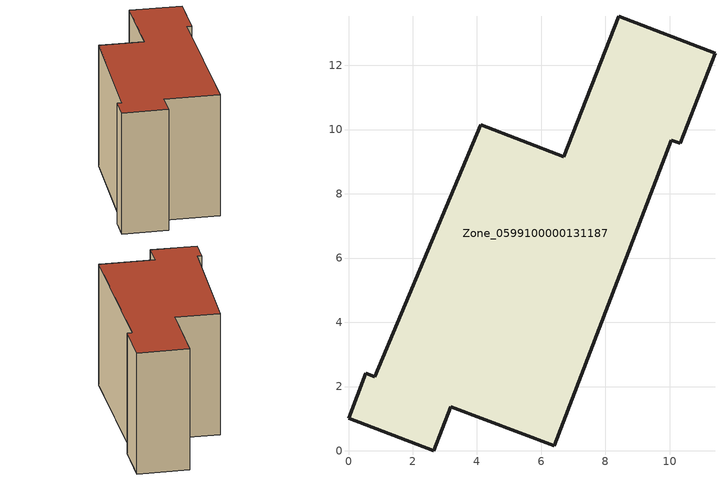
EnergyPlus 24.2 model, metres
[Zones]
Zone_0599100000131187
 floor ground (C_G): 8.41,13.53 11.41,12.37 10.33,9.57 10.05,9.67 6.41,0.15 3.19,1.38 2.66,0 0,1.01 0.54,2.42 0.81,2.31 4.12,10.15 6.7,9.15 z0
 wall outside (C_F): 0.81,2.31 0.54,2.42 0,1.01 2.66,0 3.19,1.38 6.41,0.15 10.05,9.67 10.33,9.57 11.41,12.37 8.41,13.53 6.7,9.15 4.12,10.15 0.81,2.31 z0:7.93
 roof outside (C_R): 6.41,0.15 10.05,9.67 10.33,9.57 11.41,12.37 8.41,13.53 6.7,9.15 4.12,10.15 0.81,2.31 0.54,2.42 0,1.01 2.66,0 3.19,1.38 z7.93
[BUILDING]
Pand.0599100000131187: North Axis=0; Terrain=City; Loads Convergence Tolerance Value=0.04; Temperature Convergence Tolerance Value=0.4; Solar Distribution=FullExterior; Maximum Number of Warmup Days=25; Minimum Number of Warmup Days=1
[Site:Location]
Rotterdam.The.Hague.AP_ZH_NLD Design_Conditions: Latitude=51.96; Longitude=4.45; Time Zone=1; Elevation=-4.5
[SITE:GROUNDTEMPERATURE:BUILDINGSURFACE]
18, 18, 18, 18, 18, 18, 18, 18, 18, 18, 18, 18
[MATERIAL] Thermal Absorptance=0.9; Solar Absorptance=0.7; Visible Absorptance=0.7
Name | Roughness | Thickness | Conductivity | Density | Specific Heat
G.TI.1975-1991 | MediumSmooth | 0.15 | 0.288461 | 540 | 1210
F.TI.1975-1991 | Rough | 0.3 | 0.230769 | 1920 | 840
R.TI.1975-1991 | MediumRough | 0.2 | 0.153846 | 1500 | 1000
[CONSTRUCTION]
C_G: G.TI.1975-1991
C_F: F.TI.1975-1991
C_R: R.TI.1975-1991
[ZONE]
Zone_0599100000131187: Type=1; Multiplier=1; Ceiling Height=Autocalculate; Volume=Autocalculate; Floor Area=autocalculate; Part of Total Floor Area=Yes
[ZONEINFILTRATION:DESIGNFLOWRATE]
Infil_Zone_0599100000131187: Zone or ZoneList or Space or SpaceList=Zone_0599100000131187; Schedule=AlwaysOn; Design Flow Rate Calculation Method=Flow/Area; Flow Rate per Floor Area=0.003; Constant Term Coefficient=1; Temperature Term Coefficient=0; Velocity Term Coefficient=0; Velocity Squared Term Coefficient=0
[HVACTEMPLATE:ZONE:IDEALLOADSAIRSYSTEM]
Zone_0599100000131187: Maximum Heating Supply Air Temperature=50; Minimum Cooling Supply Air Temperature=13; Maximum Heating Supply Air Humidity Ratio=0.0156; Minimum Cooling Supply Air Humidity Ratio=0.0077; Heating Limit=NoLimit; Cooling Limit=NoLimit; Dehumidification Control Type=ConstantSensibleHeatRatio; Cooling Sensible Heat Ratio=0.7; Dehumidification Setpoint=60; Humidification Control Type=None; Humidification Setpoint=30; Outdoor Air Method=None; Outdoor Air Flow Rate per Person=0.00944; Outdoor Air Flow Rate per Zone Floor Area=0; Outdoor Air Flow Rate per Zone=0; Demand Controlled Ventilation Type=None; Outdoor Air Economizer Type=NoEconomizer; Heat Recovery Type=None; Sensible Heat Recovery Effectiveness=0.7; Latent Heat Recovery Effectiveness=0.65
[ZONECONTROL:THERMOSTAT]
ThermostatControl_Zone_0599100000131187: Zone or ZoneList=Zone_0599100000131187; Control Type Schedule=DualSetpointControlType; Control 1=Thermostat_Zone_0599100000131187; Temperature Difference Between Cutout And Setpoint=0
[THERMOSTATSETPOINT:DUALSETPOINT]
Thermostat_Zone_0599100000131187: Heating Setpoint Temperature Schedule=HeatingSetpoint_Zone_0599100000131187; Cooling Setpoint Temperature Schedule=CoolingSetpoint_Zone_0599100000131187
[SCHEDULE:COMPACT]
HeatingSetpoint_Zone_0599100000131187: Through: 12/31, For: AllDays, Until: 24:00, 21
CoolingSetpoint_Zone_0599100000131187: Through: 12/31, For: AllDays, Until: 24:00, 24
DualSetpointControlType: Through: 12/31, For: AllDays, Until: 24:00, 4
AlwaysOn: Through: 12/31, For: AllDays, Until: 24:00, 1
